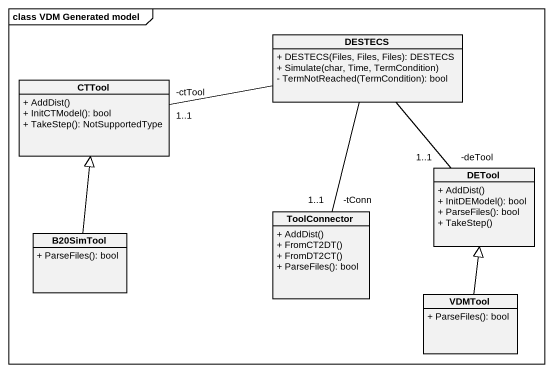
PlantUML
@startuml
mainframe class VDM Generated model
hide circle
hide empty members
skinparam classAttributeIconSize 0
class DESTECS {
  + DESTECS(Files, Files, Files): DESTECS
  + Simulate(char, Time, TermCondition)
  - TermNotReached(TermCondition): bool
}
class CTTool {
  + AddDist()
  + InitCTModel(): bool
  + TakeStep(): NotSupportedType
}
class DETool {
  + AddDist()
  + InitDEModel(): bool
  + ParseFiles(): bool
  + TakeStep()
}
class ToolConnector {
  + AddDist()
  + FromCT2DT()
  + FromDT2CT()
  + ParseFiles(): bool
}
class B20SimTool {
  + ParseFiles(): bool
}
class VDMTool {
  + ParseFiles(): bool
}
CTTool "-ctTool\n1..1" -right- DESTECS
DETool "-deTool\n1..1" -up- DESTECS
ToolConnector "-tConn\n1..1" -up- DESTECS
B20SimTool -up-|> CTTool
VDMTool -up-|> DETool
@enduml
